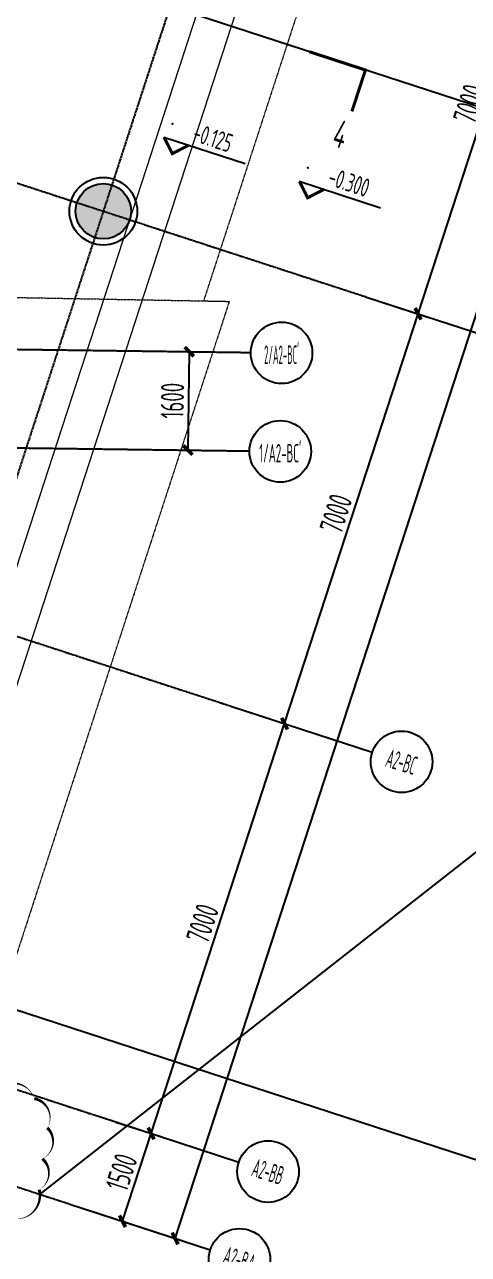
# Model space of a CAD drawing. Header units: millimetres. Extents: x 11639278 to 23698211, y -13072636 to -5537337.
# Drawn here: x 11869051 to 11876263, y -6363823 to -6343850 of the extents above; entities that cross this region are included whole.
import ezdxf
from ezdxf.enums import TextEntityAlignment as Align

# ---------------------------------------------------------------- set-up
doc = ezdxf.new("R2010")
doc.units = ezdxf.units.MM
doc.header["$LTSCALE"] = 10
for name, pattern in [('A2-RG-AXIS$0$CENTER', [2, 1.25, -0.25, 0.25, -0.25]), ('A2-RG-AXIS$0$DOTE', [2.42, 2, -0.2, 0.02, -0.2]), ('A2-RI-F1$0$Overhead 1_16_', [2.579687, 1.5875, -0.992188])]:
    doc.linetypes.add(name, pattern=pattern)
for name, color, linetype in [('A2-RB-F1$0$$34$A-DIMS-100', 1, 'Continuous'), ('A2-RB-F1$0$A-DIMS-100', 1, 'Continuous'), ('A2-RG-AXIS$0$A-AXIS', 1, 'Continuous'), ('A2-RG-AXIS$0$A-DIMS-100', 1, 'Continuous'), ('A2-RG-AXIS$0$A-GRID', 1, 'A2-RG-AXIS$0$CENTER'), ('A2-RG-AXIS$0$A-SYMB', 4, 'Continuous'), ('A2-RI-F1$0$A-SYMB', 4, 'Continuous'), ('A2-RI-F1$0$A-SYMB-AREA', 4, 'Continuous'), ('A2-RI-F1$0$A-SYMB-NAME', 4, 'Continuous'), ('A2-RS-F1$0$A-HATH-GRAY', 8, 'Continuous'), ('A2-RS-F1$0$A-WALL-CONC', 6, 'Continuous')]:
    doc.layers.add(name, color=color, linetype=linetype)
doc.layers.add('A2-RI-F1$0$A-DETL-LLIN', color=3, linetype='Continuous', lineweight=5)
doc.layers.add('A2-RI-F1$0$A-FLOR-OVHD', color=8, linetype='A2-RI-F1$0$Overhead 1_16_', lineweight=5)
doc.styles.add('A2-RB-F1$0$$0$XD2008', font='hzs.shx', dxfattribs={"width": 0.7, "bigfont": 'hztxt.shx'})
doc.styles.add('A2-RB-F1$0$XD2008', font='hzs.shx', dxfattribs={"width": 0.7, "bigfont": 'hztxt.shx'})
doc.styles.add('A2-RG-AXIS$0$ECADI', font='hzs.shx', dxfattribs={"width": 0.7, "bigfont": 'hztxt.shx'})
doc.styles.add('A2-RG-AXIS$0$XD2008', font='hzs.shx', dxfattribs={"width": 0.7, "bigfont": 'hztxt.shx'})
doc.styles.add('A2-RI-F1$0$ECADI', font='hzs.shx', dxfattribs={"width": 0.7, "bigfont": 'hztxt.shx'})
doc.styles.add('A2-RI-F1$0$XD2008', font='hzs.shx', dxfattribs={"width": 0.7, "bigfont": 'hztxt.shx'})
doc.dimstyles.new('A2-RB-F1$0$$0$XD100$0', dxfattribs={"dimscale": 100, "dimtxt": 3.5, "dimasz": 1, "dimexe": 1, "dimexo": 2, "dimgap": 0.5, "dimtad": 1, "dimdec": 0, "dimdsep": 46, "dimtxsty": 'A2-RB-F1$0$$0$XD2008', "dimblk1": 'A2-RB-F1$0$$20$_ArchTick', "dimblk2": 'A2-RB-F1$0$$20$_ArchTick', "dimsah": 1, "dimcen": 2.5, "dimclrt": 4, "dimaunit": 1, "dimadec": 0, "dimazin": 0, "dimtfac": 1, "dimtdec": 0, "dimtix": 1, "dimtmove": 2, "dimatfit": 3, "dimfxl": 0, "dimtolj": 1, "dimtzin": 0, "dimarcsym": 0})
doc.dimstyles.new('A2-RB-F1$0$XD100', dxfattribs={"dimscale": 100, "dimtxt": 3.5, "dimasz": 1.5, "dimexe": 1, "dimexo": 2, "dimgap": 0.5, "dimtad": 1, "dimdec": 0, "dimdsep": 46, "dimtxsty": 'A2-RB-F1$0$XD2008', "dimcen": 2.5, "dimclrt": 4, "dimaunit": 1, "dimadec": 0, "dimazin": 0, "dimtfac": 1, "dimtdec": 0, "dimtix": 1, "dimtmove": 1, "dimatfit": 3, "dimfxl": 0, "dimtolj": 1, "dimtzin": 0, "dimarcsym": 0})
doc.dimstyles.new('A2-RG-AXIS$0$XD150', dxfattribs={"dimscale": 300, "dimtxt": 2.5, "dimasz": 1.5, "dimexe": 1, "dimexo": 2, "dimgap": 0.5, "dimtad": 1, "dimdec": 0, "dimdsep": 46, "dimtxsty": 'A2-RG-AXIS$0$XD2008', "dimcen": 2.5, "dimclrt": 4, "dimaunit": 1, "dimadec": 3, "dimazin": 0, "dimtfac": 1, "dimtdec": 0, "dimtmove": 2, "dimatfit": 3, "dimfxl": 0, "dimtolj": 1, "dimtzin": 0, "dimarcsym": 0})
doc.dimstyles.new('A2-RG-AXIS$0$XD150$0', dxfattribs={"dimscale": 150, "dimtxt": 2.5, "dimasz": 1, "dimexe": 1, "dimexo": 2, "dimgap": 0.5, "dimtad": 1, "dimdec": 0, "dimdsep": 46, "dimtxsty": 'A2-RG-AXIS$0$XD2008', "dimblk": 'A2-RG-AXIS$0$_ArchTick', "dimcen": 2.5, "dimclrt": 4, "dimaunit": 1, "dimadec": 0, "dimazin": 0, "dimtfac": 1, "dimtdec": 0, "dimtmove": 2, "dimatfit": 3, "dimfxl": 0, "dimtolj": 1, "dimtzin": 0, "dimarcsym": 0})

# ---------------------------------------------------------------- blocks, each defined once
blk = doc.blocks.new('A2-RG-AXIS$0$_ArchTick')
at = {"color": 0, "linetype": 'ByBlock', "const_width": 0.4}
blk.add_lwpolyline([(-0.5, -0.5), (0.5, 0.5)], dxfattribs=at)
blk = doc.blocks.new('*D559')
at = {"layer": 'A2-RG-AXIS$0$A-DIMS-100', "color": 0, "lineweight": -2, "transparency": 16777216}
for p, q in [((11870536, -6361673), (11871249, -6361905)), ((11870642, -6363285), (11871107, -6361859)), ((11870071, -6363099), (11870784, -6363331))]:
    blk.add_line(p, q, dxfattribs=at)
at = {"layer": 'Defpoints', "color": 0, "transparency": 16777216}
for p in [(11870251, -6361580), (11871107, -6361859), (11869786, -6363006)]:
    blk.add_point(p, dxfattribs=at)
at = {"layer": 'A2-RG-AXIS$0$A-DIMS-100', "color": 0, "lineweight": -2, "transparency": 16777216, "xscale": 150, "yscale": 150, "zscale": 150}
for p, rotation in [((11871107, -6361859), 71.94704049333389), ((11870642, -6363285), 251.9470404933339)]:
    blk.add_blockref('A2-RG-AXIS$0$_ArchTick', p, dxfattribs=dict(at, rotation=rotation))
at = {"layer": 'A2-RG-AXIS$0$A-DIMS-100', "color": 4, "transparency": 16777216, "insert": (11870625, -6362490), "char_height": 375, "attachment_point": 5, "rotation": 71.947, "style": 'A2-RG-AXIS$0$XD2008'}
blk.add_mtext('\\A1;1500', dxfattribs=at)
blk = doc.blocks.new('*D560')
at = {"layer": 'A2-RG-AXIS$0$A-DIMS-100', "color": 0, "lineweight": -2, "transparency": 16777216}
for p, q in [((11872705, -6355017), (11873418, -6355250)), ((11871107, -6361859), (11873276, -6355203)), ((11870536, -6361673), (11871249, -6361905))]:
    blk.add_line(p, q, dxfattribs=at)
at = {"layer": 'Defpoints', "color": 0, "transparency": 16777216}
for p in [(11872420, -6354924), (11873276, -6355203), (11870251, -6361580)]:
    blk.add_point(p, dxfattribs=at)
at = {"layer": 'A2-RG-AXIS$0$A-DIMS-100', "color": 0, "lineweight": -2, "transparency": 16777216, "xscale": 150, "yscale": 150, "zscale": 150}
for p, rotation in [((11873276, -6355203), 71.94704055555546), ((11871107, -6361859), 251.9470405555555)]:
    blk.add_blockref('A2-RG-AXIS$0$_ArchTick', p, dxfattribs=dict(at, rotation=rotation))
at = {"layer": 'A2-RG-AXIS$0$A-DIMS-100', "color": 4, "transparency": 16777216, "insert": (11871942, -6358450), "char_height": 375, "attachment_point": 5, "rotation": 71.947, "style": 'A2-RG-AXIS$0$XD2008'}
blk.add_mtext('\\A1;7000', dxfattribs=at)
blk = doc.blocks.new('*D561')
at = {"layer": 'A2-RG-AXIS$0$A-DIMS-100', "color": 0, "lineweight": -2, "transparency": 16777216}
for p, q in [((11874589, -6348269), (11875588, -6348594)), ((11873276, -6355203), (11875445, -6348548)), ((11872705, -6355017), (11873418, -6355250))]:
    blk.add_line(p, q, dxfattribs=at)
at = {"layer": 'Defpoints', "color": 0, "transparency": 16777216}
for p in [(11874304, -6348176), (11875445, -6348548), (11872420, -6354924)]:
    blk.add_point(p, dxfattribs=at)
at = {"layer": 'A2-RG-AXIS$0$A-DIMS-100', "color": 0, "lineweight": -2, "transparency": 16777216, "xscale": 150, "yscale": 150, "zscale": 150}
for p, rotation in [((11875445, -6348548), 71.94704053343841), ((11873276, -6355203), 251.9470405334384)]:
    blk.add_blockref('A2-RG-AXIS$0$_ArchTick', p, dxfattribs=dict(at, rotation=rotation))
at = {"layer": 'A2-RG-AXIS$0$A-DIMS-100', "color": 4, "transparency": 16777216, "insert": (11874111, -6351794), "char_height": 375, "attachment_point": 5, "rotation": 71.947, "style": 'A2-RG-AXIS$0$XD2008'}
blk.add_mtext('\\A1;7000', dxfattribs=at)
blk = doc.blocks.new('*D562')
at = {"layer": 'A2-RG-AXIS$0$A-DIMS-100', "color": 0, "lineweight": -2, "transparency": 16777216}
for p, q in [((11876759, -6341613), (11877757, -6341939)), ((11875445, -6348548), (11877614, -6341892)), ((11874589, -6348269), (11875588, -6348594))]:
    blk.add_line(p, q, dxfattribs=at)
at = {"layer": 'Defpoints', "color": 0, "transparency": 16777216}
for p in [(11876473, -6341521), (11877614, -6341892), (11874304, -6348176)]:
    blk.add_point(p, dxfattribs=at)
at = {"layer": 'A2-RG-AXIS$0$A-DIMS-100', "color": 0, "lineweight": -2, "transparency": 16777216, "xscale": 150, "yscale": 150, "zscale": 150}
for p, rotation in [((11877614, -6341892), 71.94704053343841), ((11875445, -6348548), 251.9470405334384)]:
    blk.add_blockref('A2-RG-AXIS$0$_ArchTick', p, dxfattribs=dict(at, rotation=rotation))
at = {"layer": 'A2-RG-AXIS$0$A-DIMS-100', "color": 4, "transparency": 16777216, "insert": (11876280, -6345139), "char_height": 375, "attachment_point": 5, "rotation": 71.947, "style": 'A2-RG-AXIS$0$XD2008'}
blk.add_mtext('\\A1;7000', dxfattribs=at)
blk = doc.blocks.new('*D565')
at = {"layer": 'A2-RG-AXIS$0$A-DIMS-100', "color": 0, "lineweight": -2, "transparency": 16777216}
for p, q in [((11881382, -6328396), (11882951, -6328907)), ((11871497, -6363564), (11882809, -6328860)), ((11870071, -6363099), (11871640, -6363610))]:
    blk.add_line(p, q, dxfattribs=at)
at = {"layer": 'Defpoints', "color": 0, "transparency": 16777216}
for p in [(11881097, -6328303), (11882809, -6328860), (11869786, -6363006)]:
    blk.add_point(p, dxfattribs=at)
at = {"layer": 'A2-RG-AXIS$0$A-DIMS-100', "color": 0, "lineweight": -2, "transparency": 16777216, "xscale": 150, "yscale": 150, "zscale": 150}
for p, rotation in [((11882809, -6328860), 71.94704055555823), ((11871497, -6363564), 251.9470405555582)]:
    blk.add_blockref('A2-RG-AXIS$0$_ArchTick', p, dxfattribs=dict(at, rotation=rotation))
at = {"layer": 'A2-RG-AXIS$0$A-DIMS-100', "color": 4, "transparency": 16777216, "insert": (11876903, -6346131), "char_height": 375, "attachment_point": 5, "rotation": 71.947, "style": 'A2-RG-AXIS$0$XD2008'}
blk.add_mtext('\\A1;36500', dxfattribs=at)
blk = doc.blocks.new('*D573')
at = {"layer": 'A2-RG-AXIS$0$A-DIMS-100', "color": 0, "lineweight": -2, "ltscale": 3, "transparency": 16777216}
blk.add_arc((11859129, -6350592), 5747, 341.947, 359.2286, dxfattribs=at)
at = {"layer": 'Defpoints', "color": 0, "ltscale": 3, "transparency": 16777216}
for p in [(11834459, -6342551), (11835567, -6350275), (11872705, -6350775), (11864744, -6351816), (11872420, -6354924)]:
    blk.add_point(p, dxfattribs=at)
at = {"layer": 'A2-RG-AXIS$0$A-DIMS-100', "color": 0, "lineweight": -2, "ltscale": 3, "transparency": 16777216, "xscale": 150, "yscale": 150, "zscale": 150}
for p, rotation in [((11864875, -6350669), 89.22855370033292), ((11864593, -6352373), 251.9470404933478)]:
    blk.add_blockref('A2-RG-AXIS$0$_ArchTick', p, dxfattribs=dict(at, rotation=rotation))
at = {"layer": 'A2-RG-AXIS$0$A-DIMS-100', "color": 4, "ltscale": 3, "transparency": 16777216, "insert": (11865469, -6351643), "char_height": 375, "attachment_point": 5, "rotation": 80.5878, "style": 'A2-RG-AXIS$0$XD2008'}
blk.add_mtext('\\A1;17°16\'53"', dxfattribs=at)
blk = doc.blocks.new('A2-RG-AXIS$0$ECADI-TAG-GRID')
at = {"color": 13}
blk.add_circle((0, 0), 5, dxfattribs=at)
at = {"style": 'A2-RG-AXIS$0$ECADI', "width": 0.7}
blk.add_attdef('GRID', text='', height=5, dxfattribs=at).set_placement((0, 0), align=Align.MIDDLE)
blk = doc.blocks.new('*D544')
at = {"layer": 'A2-RG-AXIS$0$A-AXIS', "color": 0, "lineweight": -2, "ltscale": 3, "transparency": 16777216}
for p, q in [((11871125, -6349154), (11871877, -6349164)), ((11871727, -6349162), (11871705, -6350761)), ((11871103, -6350753), (11871855, -6350763))]:
    blk.add_line(p, q, dxfattribs=at)
at = {"layer": 'Defpoints', "color": 0, "ltscale": 3, "transparency": 16777216}
for p in [(11870825, -6349149), (11870803, -6350749), (11871705, -6350761)]:
    blk.add_point(p, dxfattribs=at)
at = {"layer": 'A2-RG-AXIS$0$A-AXIS', "color": 0, "lineweight": -2, "ltscale": 3, "transparency": 16777216, "xscale": 150, "yscale": 150, "zscale": 150}
for p, rotation in [((11871727, -6349162), 89.22855370033429), ((11871705, -6350761), 269.2285537003343)]:
    blk.add_blockref('A2-RG-AXIS$0$_ArchTick', p, dxfattribs=dict(at, rotation=rotation))
at = {"layer": 'A2-RG-AXIS$0$A-AXIS', "color": 4, "ltscale": 3, "transparency": 16777216, "insert": (11871453, -6349958), "char_height": 375, "attachment_point": 5, "rotation": 89.2286, "style": 'A2-RG-AXIS$0$XD2008'}
blk.add_mtext('\\A1;1600', dxfattribs=at)
blk = doc.blocks.new('A2-RB-F1$0$_ArchTick')
at = {"color": 0, "linetype": 'ByBlock', "const_width": 0.4}
blk.add_lwpolyline([(-0.5, -0.5), (0.5, 0.5)], dxfattribs=at)
blk = doc.blocks.new('*D680')
at = {"layer": 'A2-RB-F1$0$A-DIMS-100', "color": 0, "lineweight": -2, "transparency": 16777216}
blk.add_arc((11860040, -6358251), 2337, 161.947, 180.3428, dxfattribs=at)
at = {"layer": 'Defpoints', "color": 0, "transparency": 16777216}
for p in [(11832345, -6349225), (11857753, -6357769), (11857118, -6358269), (11858258, -6358262), (11870306, -6361598)]:
    blk.add_point(p, dxfattribs=at)
at = {"layer": 'A2-RB-F1$0$A-DIMS-100', "color": 0, "lineweight": -2, "transparency": 16777216, "xscale": 100, "yscale": 100, "zscale": 100}
for p, rotation in [((11857818, -6357527), 71.94704049334622), ((11857702, -6358265), 270.3427990340081)]:
    blk.add_blockref('A2-RB-F1$0$_ArchTick', p, dxfattribs=dict(at, rotation=rotation))
at = {"layer": 'A2-RB-F1$0$A-DIMS-100', "color": 4, "transparency": 16777216, "insert": (11857475, -6357852), "char_height": 350, "attachment_point": 5, "rotation": 81.1449, "style": 'A2-RB-F1$0$XD2008'}
blk.add_mtext('\\A1;18°23\'45"', dxfattribs=at)
blk = doc.blocks.new('*D778')
at = {"layer": 'A2-RB-F1$0$A-DIMS-100', "color": 0, "lineweight": -2, "transparency": 16777216}
blk.add_arc((11860855, -6343792), 1255, 161.947, 236.9465, dxfattribs=at)
at = {"layer": 'Defpoints', "color": 0, "transparency": 16777216}
for p in [(11836629, -6335896), (11859609, -6343944), (11860573, -6344226), (11858360, -6347626), (11874589, -6348269)]:
    blk.add_point(p, dxfattribs=at)
at = {"layer": 'A2-RB-F1$0$A-DIMS-100', "color": 0, "lineweight": -2, "transparency": 16777216, "xscale": 100, "yscale": 100, "zscale": 100}
for p, rotation in [((11859662, -6343403), 71.94704049334571), ((11860171, -6344844), 326.9465488193384)]:
    blk.add_blockref('A2-RB-F1$0$_ArchTick', p, dxfattribs=dict(at, rotation=rotation))
at = {"layer": 'A2-RB-F1$0$A-DIMS-100', "color": 4, "transparency": 16777216, "insert": (11859884, -6344135), "char_height": 350, "attachment_point": 5, "rotation": 289.4468, "style": 'A2-RB-F1$0$XD2008'}
blk.add_mtext('\\A1;75°', dxfattribs=at)
blk = doc.blocks.new('A2-RB-F1$0$$20$_ArchTick')
at = {"color": 0, "linetype": 'ByBlock', "const_width": 0.4}
blk.add_lwpolyline([(-0.5, -0.5), (0.5, 0.5)], dxfattribs=at)
blk = doc.blocks.new('*D795')
at = {"layer": 'A2-RB-F1$0$$34$A-DIMS-100', "color": 0, "lineweight": -2, "transparency": 16777216}
blk.add_arc((11854769, -6348925), 1365, 179.2457, 221.9642, dxfattribs=at)
at = {"layer": 'Defpoints', "color": 0, "transparency": 16777216}
for p in [(11835594, -6348673), (11854769, -6348925), (11853442, -6349244), (11872151, -6349154), (11853067, -6350456)]:
    blk.add_point(p, dxfattribs=at)
at = {"layer": 'A2-RB-F1$0$$34$A-DIMS-100', "color": 0, "lineweight": -2, "transparency": 16777216, "xscale": 100, "yscale": 100, "zscale": 100}
for p, rotation in [((11853404, -6348907), 89.24566017403515), ((11853754, -6349838), 311.9641854094716)]:
    blk.add_blockref('A2-RB-F1$0$$20$_ArchTick', p, dxfattribs=dict(at, rotation=rotation))
at = {"layer": 'A2-RB-F1$0$$34$A-DIMS-100', "color": 4, "transparency": 16777216, "insert": (11853733, -6349315), "char_height": 350, "attachment_point": 5, "rotation": 290.6049, "style": 'A2-RB-F1$0$$0$XD2008'}
blk.add_mtext('\\A1;42°43\'7"', dxfattribs=at)
blk = doc.blocks.new('*D804')
at = {"layer": 'A2-RB-F1$0$$34$A-DIMS-100', "color": 0, "lineweight": -2, "transparency": 16777216}
blk.add_arc((11844998, -6350402), 5191, 359.2284, 8.9097, dxfattribs=at)
at = {"layer": 'Defpoints', "color": 0, "transparency": 16777216}
for p in [(11852442, -6349235), (11847064, -6350078), (11835567, -6350275), (11850184, -6350179), (11872705, -6350775)]:
    blk.add_point(p, dxfattribs=at)
at = {"layer": 'A2-RB-F1$0$$34$A-DIMS-100', "color": 0, "lineweight": -2, "transparency": 16777216, "xscale": 100, "yscale": 100, "zscale": 100}
for p, rotation in [((11850126, -6349598), 98.90972915237298), ((11850188, -6350472), 269.2283753461023)]:
    blk.add_blockref('A2-RB-F1$0$$20$_ArchTick', p, dxfattribs=dict(at, rotation=rotation))
at = {"layer": 'A2-RB-F1$0$$34$A-DIMS-100', "color": 4, "transparency": 16777216, "insert": (11850433, -6350015), "char_height": 350, "attachment_point": 5, "rotation": 274.0691, "style": 'A2-RB-F1$0$$0$XD2008'}
blk.add_mtext('\\A1;9°40\'53"', dxfattribs=at)
blk = doc.blocks.new('*D805')
at = {"layer": 'A2-RB-F1$0$$34$A-DIMS-100', "color": 0, "lineweight": -2, "transparency": 16777216}
blk.add_arc((11853104, -6350511), 953, 131.947, 179.2284, dxfattribs=at)
at = {"layer": 'Defpoints', "color": 0, "transparency": 16777216}
for p in [(11852304, -6349620), (11835567, -6350275), (11852191, -6350240), (11853021, -6350418), (11872705, -6350775)]:
    blk.add_point(p, dxfattribs=at)
at = {"layer": 'A2-RB-F1$0$$34$A-DIMS-100', "color": 0, "lineweight": -2, "transparency": 16777216, "xscale": 100, "yscale": 100, "zscale": 100}
for p, rotation in [((11852467, -6349802), 41.94703006139448), ((11852152, -6350498), 269.2283753461029)]:
    blk.add_blockref('A2-RB-F1$0$$20$_ArchTick', p, dxfattribs=dict(at, rotation=rotation))
at = {"layer": 'A2-RB-F1$0$$34$A-DIMS-100', "color": 4, "transparency": 16777216, "insert": (11852002, -6349813), "char_height": 350, "attachment_point": 5, "rotation": 57.6732, "style": 'A2-RB-F1$0$$0$XD2008'}
blk.add_mtext('\\A1;47°16\'53"', dxfattribs=at)
blk = doc.blocks.new('A2-RS-F1')
at = {"layer": 'A2-RS-F1$0$A-HATH-GRAY', "ltscale": 3}
h = blk.add_hatch(color=256, dxfattribs=at)
h.paths.add_polyline_path([(11844907, -6323396), (11843861, -6323055), (11843582, -6323911), (11844628, -6324252)], flags=17)
h.paths.add_polyline_path([(11860883, -6343275), (11862024, -6343647), (11861714, -6344598), (11860573, -6344226)])
h.paths.add_polyline_path([(11865221, -6329964), (11866362, -6330336), (11866052, -6331287), (11864911, -6330915)])
h.paths.add_polyline_path([(11863052, -6336620), (11864193, -6336992), (11863883, -6337943), (11862742, -6337571)])
edge = h.paths.add_edge_path()
edge.add_arc((11859129, -6350592), 550, 0, 360)
edge = h.paths.add_edge_path()
edge.add_arc((11856959, -6357248), 450, 0, 360)
edge = h.paths.add_edge_path()
edge.add_arc((11853167, -6357589), 450, 0, 360)
edge = h.paths.add_edge_path()
edge.add_arc((11867806, -6323971), 450, 0, 360)
h.paths.add_polyline_path([(11846030, -6316400), (11847076, -6316740), (11846797, -6317596), (11845751, -6317255)])
h.paths.add_polyline_path([(11843861, -6323055), (11844907, -6323396), (11844628, -6324252), (11843582, -6323911)])
h.paths.add_polyline_path([(11855493, -6327057), (11855969, -6327212), (11855814, -6327687), (11855338, -6327532)])
h.paths.add_polyline_path([(11855338, -6327532), (11855814, -6327687), (11855969, -6327212), (11855493, -6327057)])
h.paths.add_polyline_path([(11848985, -6347023), (11849461, -6347178), (11849306, -6347653), (11848830, -6347498)])
h.paths.add_polyline_path([(11848830, -6347498), (11849306, -6347653), (11849461, -6347178), (11848985, -6347023)])
h.paths.add_polyline_path([(11841691, -6329710), (11842737, -6330051), (11842458, -6330907), (11841413, -6330566)])
edge = h.paths.add_edge_path()
edge.add_arc((11835567, -6350275), 550, 0, 360)
h.paths.add_polyline_path([(11837074, -6343877), (11838120, -6344218), (11838399, -6343362), (11837353, -6343021)])
h.paths.add_polyline_path([(11839243, -6337221), (11840289, -6337562), (11840568, -6336707), (11839522, -6336366)])
h.paths.add_polyline_path([(11843582, -6323911), (11844628, -6324252), (11844907, -6323396), (11843861, -6323055)])
edge = h.paths.add_edge_path()
edge.add_arc((11839856, -6353250), 450, 0, 360)
edge = h.paths.add_edge_path()
edge.add_arc((11857823, -6320717), 450, 0, 360)
edge = h.paths.add_edge_path()
edge.add_arc((11856666, -6324265), 500, 0, 360)
h.paths.add_polyline_path([(11855338, -6327532), (11855814, -6327687), (11855969, -6327212), (11855493, -6327057)])
h.paths.add_polyline_path([(11848830, -6347498), (11849306, -6347653), (11849461, -6347178), (11848985, -6347023)])
edge = h.paths.add_edge_path()
edge.add_arc((11848133, -6350444), 500, 0, 360)
edge = h.paths.add_edge_path()
edge.add_arc((11846511, -6355420), 450, 0, 360)
edge = h.paths.add_edge_path()
edge.add_arc((11865992, -6360192), 450, 0, 360)
edge = h.paths.add_edge_path()
edge.add_arc((11868161, -6353536), 450, 0, 360)
edge = h.paths.add_edge_path()
edge.add_arc((11870331, -6346881), 450, 0, 360)
edge = h.paths.add_edge_path()
edge.add_arc((11872500, -6340226), 450, 0, 360)
edge = h.paths.add_edge_path()
edge.add_arc((11874669, -6333570), 450, 0, 360)
edge = h.paths.add_edge_path()
edge.add_arc((11876839, -6326915), 450, 0, 360)
at = {"layer": 'A2-RS-F1$0$A-WALL-CONC'}
blk.add_circle((11870331, -6346881), 450, dxfattribs=at)
blk = doc.blocks.new('A2-RI-F1$0$ECADI-TAG-HGHT（国标）')
at = {"color": 1}
blk.add_line((-2.12, 2.12), (11.77, 2.12), dxfattribs=at)
at = {"color": 1, "const_width": 0.5}
blk.add_lwpolyline([(-2.12, 2.12), (0, 0), (2.12, 2.12)], dxfattribs=at)
at = {"color": 1}
blk.add_point((-1.48, 4.6), dxfattribs=at)
at = {"style": 'A2-RI-F1$0$XD2008', "width": 0.7}
blk.add_attdef('FL', text='', height=3, dxfattribs=at).set_placement((-2.69, 2.97), align=Align.RIGHT)
for tag, p in [('F.F.L.', (2.28, 2.97)), ('T.O.S.', (2.28, -1.1))]:
    blk.add_attdef(tag, p, '', height=3, dxfattribs=at)
blk = doc.blocks.new('A2-RI-F1$0$5erhfh')
at = {"layer": 'A2-RI-F1$0$A-SYMB-AREA', "style": 'A2-RI-F1$0$ECADI', "width": 0.7}
blk.add_attdef('340M2', text='', height=2.5, dxfattribs=at).set_placement((0, 1.25), align=Align.MIDDLE_LEFT)
at = {"layer": 'A2-RI-F1$0$A-SYMB-NAME', "style": 'A2-RI-F1$0$ECADI', "width": 0.7}
blk.add_attdef('CHINESENAME', (-12.29, 3.09), '', height=4.5, dxfattribs=at)
blk = doc.blocks.new('A2-RI-F1')
blk.add_circle((11870330.7, -6346880.8), 550)
at = {"layer": 'A2-RI-F1$0$A-DETL-LLIN'}
for p, q in [((11864898.5, -6366934.6), (11879262.4, -6322866.6)), ((11864514, -6366178.2), (11878506, -6323251.1))]:
    blk.add_line(p, q, dxfattribs=at)
at = {"layer": 'A2-RI-F1$0$A-FLOR-OVHD', "ltscale": 0.3}
blk.add_line((11864117.5, -6348194), (11871959.5, -6348337.9), dxfattribs=at)
blk.add_lwpolyline([(11832501.7, -6353064.2), (11845078.7, -6314477.5), (11879355.1, -6325647.5), (11871959.5, -6348337.9), (11872377.5, -6348345.6), (11867157.7, -6364360), (11832494.4, -6353061.8)], dxfattribs=at)
at = {"layer": 'A2-RI-F1$0$A-SYMB', "const_width": 50}
blk.add_lwpolyline([(11873679.4, -6344291), (11874589.5, -6344587.6), (11874370.5, -6345259.5)], dxfattribs=at)
at = {"layer": 'Defpoints', "color": 3, "linetype": 'Continuous'}
for p, q in [((11881898.7, -6346970), (11828646, -6329612.7)), ((11876855, -6362444.3), (11823602.2, -6345087.1))]:
    blk.add_line(p, q, dxfattribs=at)
at = {"layer": 'Defpoints', "color": 3}
blk.add_lwpolyline([(11879022.8, -6333211.4), (11905686, -6334314), (11869299.5, -6362847.2)], dxfattribs=at)
blk.add_lwpolyline([(11868640.6, -6361120.9, 0, 50, 0.5205671), (11868178.1, -6361358.6, 0, 50, 0.5205671), (11868178.1, -6361358.6, 0, 50, 0.5205671), (11867940.3, -6361873.7, 0, 50, 0.5205671), (11867940.3, -6361873.7, 0, 50, 0.5205671), (11867900.6, -6362388.7, 0, 50, 0.5205671), (11867900.6, -6362388.7, 0, 50, 0.5205671), (11867913.8, -6362969.8, 0, 50, 0.5205671), (11867913.8, -6362969.8, 0, 50, 0.5205671), (11868310.3, -6363299.9, 0, 50, 0.5205671), (11868310.3, -6363299.9, 0, 50, 0.5205671), (11868878.5, -6363247.1, 0, 50, 0.5205671), (11868878.5, -6363247.1, 0, 50, 0.5205671), (11869288.2, -6362771.7, 0, 50, 0.5205671), (11869288.2, -6362771.7, 0, 50, 0.5205671), (11869341, -6362269.8, 0, 50, 0.5205671), (11869341, -6362269.8, 0, 50, 0.5205671), (11869420.3, -6361768, 0, 50, 0.5205671), (11869420.3, -6361768, 0, 50, 0.5205671), (11869208.9, -6361292.6, 0, 50, 0.5205671), (11869208.9, -6361292.6, 0, 50, 0.5205671), (11868640.6, -6361120.9, 0, 0, 0)], format="xyseb", dxfattribs=at)
blk.add_blockref('A2-RS-F1', (0, 0))
ref = blk.add_blockref('A2-RI-F1$0$5erhfh', (11875096.8, -6346485.5), dxfattribs=dict(xscale=100.0000000002661, yscale=100.0000000002661, zscale=100.0000000002661, rotation=341.9467459264774))
ref.add_attrib('CHINESENAME', '4', (11874023.8, -6345811), dxfattribs={"layer": 'A2-RI-F1$0$A-SYMB-NAME', "height": 450, "rotation": 341.94675, "style": 'A2-RI-F1$0$ECADI', "width": 0.7})
at = {"layer": 'A2-RI-F1$0$A-SYMB', "xscale": 99.99999999967899, "yscale": 99.99999999967899, "zscale": 99.99999999967899, "rotation": 341.9467459266484}
for p, values in [((11871452, -6345945), {'F.F.L.': '-0.125'}), ((11873651.1, -6346661.8), {'F.F.L.': '-0.300'})]:
    blk.add_blockref('A2-RI-F1$0$ECADI-TAG-HGHT（国标）', p, dxfattribs=at).add_auto_attribs(values)
blk = doc.blocks.new('A2-RG-AXIS')
at = {"layer": 'A2-RG-AXIS$0$A-AXIS'}
for p, q in [((11874589.4, -6348268.9), (11876871.2, -6349012.6)), ((11872420.1, -6354924.3), (11874702, -6355668)), ((11870250.8, -6361579.7), (11872532.7, -6362323.4)), ((11869786, -6363005.8), (11872067.8, -6363749.6))]:
    blk.add_line(p, q, dxfattribs=at)
at = {"layer": 'A2-RG-AXIS$0$A-GRID', "linetype": 'A2-RG-AXIS$0$DOTE'}
for p, q in [((11878378.1, -6322191.3), (11865217.4, -6362568.5)), ((11836628.7, -6335895.9), (11874589.4, -6348268.9)), ((11834459.4, -6342551.3), (11872420.1, -6354924.3)), ((11835588.6, -6348674.9), (11872727, -6349175.1)), ((11832290.2, -6349206.7), (11870250.8, -6361579.7)), ((11835567, -6350274.8), (11872705.5, -6350774.9)), ((11831825.3, -6350632.8), (11869786, -6363005.8))]:
    blk.add_line(p, q, dxfattribs=at)
at = {"layer": 'A2-RG-AXIS$0$A-SYMB'}
ref = blk.add_blockref('A2-RG-AXIS$0$ECADI-TAG-GRID', (11873227, -6349181.7), dxfattribs=dict(at, xscale=100, yscale=100, zscale=100))
ref.add_attrib('GRID', "2/A2-BC'", dxfattribs={"layer": '0', "extrusion": (0, 0, -1), "height": 300, "style": 'A2-RG-AXIS$0$ECADI', "text_generation_flag": 2, "width": 0.4}).set_placement((-11873227, -6349181.7), align=Align.MIDDLE)
ref = blk.add_blockref('A2-RG-AXIS$0$ECADI-TAG-GRID', (11873205.4, -6350781.6), dxfattribs=dict(at, xscale=100, yscale=100, zscale=100))
ref.add_attrib('GRID', "1/A2-BC'", dxfattribs={"layer": '0', "extrusion": (0, 0, -1), "height": 300, "style": 'A2-RG-AXIS$0$ECADI', "text_generation_flag": 2, "width": 0.5}).set_placement((-11873205.4, -6350781.6), align=Align.MIDDLE)
ref = blk.add_blockref('A2-RG-AXIS$0$ECADI-TAG-GRID', (11875177.3, -6355823), dxfattribs=dict(at, xscale=100.0000000000341, yscale=100.0000000000341, zscale=100.0000000000341, rotation=342.7200000000827))
ref.add_attrib('GRID', 'A2-BC', dxfattribs={"layer": '0', "extrusion": (0, 0, -1), "height": 300, "rotation": 17.28, "style": 'A2-RG-AXIS$0$ECADI', "text_generation_flag": 2, "width": 0.5}).set_placement((-11875177.3, -6355823), align=Align.MIDDLE)
ref = blk.add_blockref('A2-RG-AXIS$0$ECADI-TAG-GRID', (11873008.1, -6362478.4), dxfattribs=dict(at, xscale=100.0000000000341, yscale=100.0000000000341, zscale=100.0000000000341, rotation=342.7200000000827))
ref.add_attrib('GRID', 'A2-BB', dxfattribs={"layer": '0', "extrusion": (0, 0, -1), "height": 300, "rotation": 17.28, "style": 'A2-RG-AXIS$0$ECADI', "text_generation_flag": 2, "width": 0.5}).set_placement((-11873008.1, -6362478.4), align=Align.MIDDLE)
ref = blk.add_blockref('A2-RG-AXIS$0$ECADI-TAG-GRID', (11872543.2, -6363904.5), dxfattribs=dict(at, xscale=100.0000000000341, yscale=100.0000000000341, zscale=100.0000000000341, rotation=342.7200000000827))
ref.add_attrib('GRID', 'A2-BA', dxfattribs={"layer": '0', "extrusion": (0, 0, -1), "height": 300, "rotation": 17.28, "style": 'A2-RG-AXIS$0$ECADI', "text_generation_flag": 2, "width": 0.5}).set_placement((-11872543.2, -6363904.5), align=Align.MIDDLE)
at = {"layer": 'A2-RG-AXIS$0$A-AXIS', "ltscale": 3}
dim = blk.add_aligned_dim(p1=(11870824.8, -6349149.5), p2=(11870803.2, -6350749.3), distance=902, dimstyle='A2-RG-AXIS$0$XD150$0', dxfattribs=at)
dim.commit()
dim.dimension.update_dxf_attribs({"geometry": '*D544', "text_midpoint": (11871453.4, -6349958)})
at = {"layer": 'A2-RG-AXIS$0$A-DIMS-100'}
for p1, p2, distance, picture, middle in [((11869786, -6363005.8), (11881097.2, -6328302.6), -1800, '*D565', (11876903.4, -6346130.7)), ((11870250.8, -6361579.7), (11872420.1, -6354924.3), -900, '*D560', (11871941.6, -6358449.5)), ((11869786, -6363005.8), (11870250.8, -6361579.7), -900, '*D559', (11870624.5, -6362490.3))]:
    dim = blk.add_aligned_dim(p1=p1, p2=p2, distance=distance, dimstyle='A2-RG-AXIS$0$XD150$0', dxfattribs=at)
    dim.commit()
    dim.dimension.update_dxf_attribs({"geometry": picture, "text_midpoint": middle})
for base, p1, p2, picture, middle in [((11877614.4, -6341892.4), (11874304.2, -6348175.9), (11876473.4, -6341520.5), '*D562', (11876280.1, -6345138.7)), ((11875445.1, -6348547.8), (11872420.1, -6354924.3), (11874304.2, -6348175.9), '*D561', (11874110.9, -6351794.1))]:
    dim = blk.add_linear_dim(base=base, p1=p1, p2=p2, angle=251.94704, dimstyle='A2-RG-AXIS$0$XD150$0', dxfattribs=at)
    dim.commit()
    dim.dimension.update_dxf_attribs({"geometry": picture, "text_midpoint": middle})
at = {"layer": 'A2-RG-AXIS$0$A-DIMS-100', "ltscale": 3}
dim = blk.add_angular_dim_2l(base=(11864743.7, -6351815.5), line1=((11834459.4, -6342551.3), (11872420.1, -6354924.3)), line2=((11835567, -6350274.8), (11872705.5, -6350774.9)), dimstyle='A2-RG-AXIS$0$XD150', override={"dimscale": 150, "dimasz": 1, "dimblk": 'A2-RG-AXIS$0$_ArchTick', "dimadec": 4}, dxfattribs=at)
dim.commit()
dim.dimension.update_dxf_attribs({"geometry": '*D573', "text_midpoint": (11865468.5, -6351643)})
blk = doc.blocks.new('A2-RB-F1')
at = {"layer": 'A2-RB-F1$0$$34$A-DIMS-100'}
for base, line1, line2, picture, middle in [((11853441.5941, -6349243.6479), ((11872151.3808, -6349154.1979), (11835594.429, -6348672.8718)), ((11853067.4081, -6350455.5145), (11854768.9845, -6348925.3331)), '*D795', (11853733.0899, -6349314.8018)), ((11850183.8, -6350179.4), ((11847063.6, -6350077.9), (11852442.1, -6349234.7)), ((11835567, -6350274.8), (11872705.5, -6350774.9)), '*D804', (11850433.1, -6350015.1))]:
    dim = blk.add_angular_dim_2l(base=base, line1=line1, line2=line2, dimstyle='A2-RB-F1$0$$0$XD100$0', override={"dimadec": 4}, dxfattribs=at)
    dim.commit()
    dim.dimension.update_dxf_attribs({"geometry": picture, "text_midpoint": middle})
dim = blk.add_angular_dim_2l(base=(11852190.9502, -6350239.811), line1=((11835567.0072, -6350274.7506), (11872705.4803, -6350774.9392)), line2=((11852303.7752, -6349620.0921), (11853021.0598, -6350418.1999)), dimstyle='A2-RB-F1$0$$0$XD100$0', override={"dimadec": 4}, dxfattribs=at)
dim.commit()
dim.dimension.update_dxf_attribs({"geometry": '*D805', "text_midpoint": (11852001.5128, -6349813), "dimtype": 130})
at = {"layer": 'A2-RB-F1$0$A-DIMS-100'}
for base, line1, line2, override, picture, middle in [((11859609.3, -6343944.1), ((11860572.7, -6344226.1), (11858360, -6347626.4)), ((11836628.7, -6335895.9), (11874589.4, -6348268.9)), {"dimasz": 1, "dimblk1": 'A2-RB-F1$0$_ArchTick', "dimblk2": 'A2-RB-F1$0$_ArchTick', "dimsah": 1}, '*D778', (11859883.9, -6344135.2)), ((11857752.8515, -6357768.6566), ((11858257.8075, -6358262.1503), (11857118.1178, -6358268.9691)), ((11832344.9607, -6349224.5507), (11870305.6519, -6361597.5306)), {"dimasz": 1, "dimblk1": 'A2-RB-F1$0$_ArchTick', "dimblk2": 'A2-RB-F1$0$_ArchTick', "dimsah": 1, "dimadec": 4}, '*D680', (11857475.0464, -6357851.9044))]:
    dim = blk.add_angular_dim_2l(base=base, line1=line1, line2=line2, dimstyle='A2-RB-F1$0$XD100', override=override, dxfattribs=at)
    dim.commit()
    dim.dimension.update_dxf_attribs({"geometry": picture, "text_midpoint": middle})

msp = doc.modelspace()

# ---------------------------------------------------------------- block references
for name in ['A2-RI-F1', 'A2-RB-F1', 'A2-RG-AXIS', 'A2-RS-F1']:
    msp.add_blockref(name, (0, 0))

doc.saveas('drawing.dxf')
